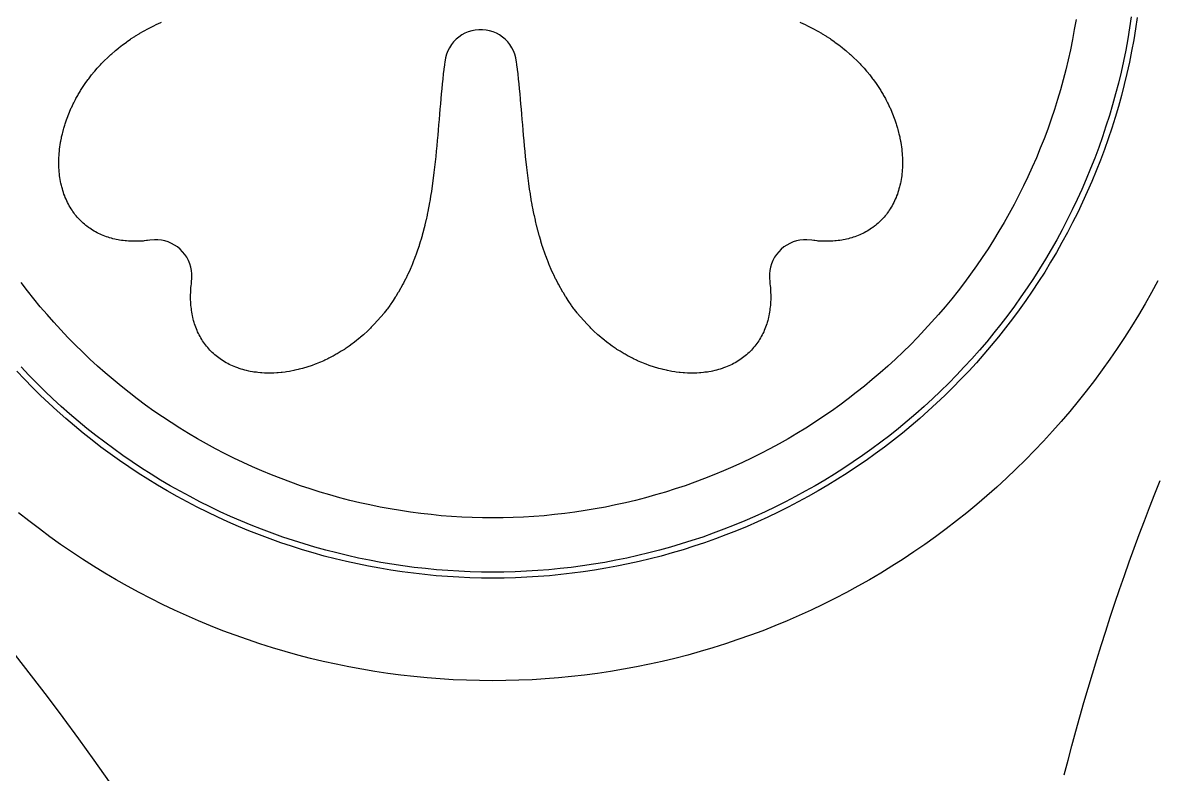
# Model space of a CAD drawing. Header units: metres. Extents: x 10 to 1210, y 10 to 2778.
# Drawn here: x 671 to 859, y 2258.5 to 2383.1 of the extents above; entities that cross this region are included whole.
import ezdxf

# ---------------------------------------------------------------- set-up
doc = ezdxf.new("R2010")
doc.units = ezdxf.units.M
for name, color, linetype in [('ACIKLIK', 5, 'Continuous'), ('CAM_SABLON', 4, 'Continuous'), ('DIS_KENAR_V91_Z3', 1, 'Continuous'), ('LAMBA_T4_Z4', 3, 'Continuous')]:
    doc.layers.add(name, color=color, linetype=linetype)

msp = doc.modelspace()

# ---------------------------------------------------------------- linework, layer by layer
at = {"layer": 'ACIKLIK'}
msp.add_lwpolyline([(845.79, 2383.67), (845.51, 2381.98), (845.2, 2380.3), (844.86, 2378.62), (844.49, 2376.96), (844.09, 2375.29), (843.66, 2373.64), (843.2, 2371.99), (842.72, 2370.35), (842.2, 2368.72), (841.66, 2367.09), (841.09, 2365.48), (840.49, 2363.88), (839.86, 2362.29), (839.21, 2360.71), (838.53, 2359.14), (837.82, 2357.58), (837.08, 2356.04), (836.32, 2354.51), (835.53, 2352.99), (834.71, 2351.49), (833.87, 2350), (833, 2348.53), (832.11, 2347.07), (831.19, 2345.63), (830.24, 2344.2), (829.28, 2342.79), (828.28, 2341.4), (827.27, 2340.02), (826.22, 2338.67), (825.16, 2337.33), (824.07, 2336.01), (822.96, 2334.71), (821.83, 2333.43), (820.67, 2332.16), (819.49, 2330.92), (818.3, 2329.7), (817.08, 2328.51), (815.84, 2327.33), (814.57, 2326.17), (813.29, 2325.04), (811.99, 2323.93), (810.67, 2322.84), (809.33, 2321.78), (807.98, 2320.73), (806.6, 2319.72), (805.21, 2318.72), (803.8, 2317.76), (802.37, 2316.81), (800.93, 2315.89), (799.47, 2315), (798, 2314.13), (796.51, 2313.29), (795.01, 2312.47), (793.49, 2311.68), (791.96, 2310.92), (790.42, 2310.18), (788.86, 2309.47), (787.29, 2308.79), (785.71, 2308.14), (784.12, 2307.51), (782.52, 2306.91), (780.91, 2306.34), (779.28, 2305.8), (777.65, 2305.28), (776.01, 2304.8), (774.36, 2304.34), (772.71, 2303.91), (771.04, 2303.51), (769.38, 2303.14), (767.7, 2302.8), (766.02, 2302.49), (764.33, 2302.21), (762.64, 2301.95), (760.94, 2301.73), (759.24, 2301.54), (757.54, 2301.37), (755.84, 2301.24), (754.13, 2301.14), (752.42, 2301.06), (750.71, 2301.02), (749, 2301), (747.29, 2301.02), (745.58, 2301.06), (743.87, 2301.14), (742.16, 2301.24), (740.46, 2301.37), (738.76, 2301.54), (737.06, 2301.73), (735.36, 2301.95), (733.67, 2302.21), (731.98, 2302.49), (730.3, 2302.8), (728.62, 2303.14), (726.96, 2303.51), (725.29, 2303.91), (723.64, 2304.34), (721.99, 2304.8), (720.35, 2305.28), (718.72, 2305.8), (717.09, 2306.34), (715.48, 2306.91), (713.88, 2307.51), (712.29, 2308.14), (710.71, 2308.79), (709.14, 2309.47), (707.58, 2310.18), (706.04, 2310.92), (704.51, 2311.68), (702.99, 2312.47), (701.49, 2313.29), (700, 2314.13), (698.53, 2315), (697.07, 2315.89), (695.63, 2316.81), (694.2, 2317.76), (692.79, 2318.72), (691.4, 2319.72), (690.02, 2320.73), (688.67, 2321.78), (687.33, 2322.84), (686.01, 2323.93), (684.71, 2325.04), (683.43, 2326.17), (682.16, 2327.33), (680.92, 2328.51), (679.7, 2329.7), (678.51, 2330.92), (677.33, 2332.16), (676.17, 2333.43), (675.04, 2334.71), (673.93, 2336.01), (672.84, 2337.33), (671.78, 2338.67), (670.73, 2340.02)], dxfattribs=at)
at = {"layer": 'CAM_SABLON'}
msp.add_lwpolyline([(854.96, 2384.11), (854.68, 2382.26), (854.37, 2380.42), (854.03, 2378.58), (853.66, 2376.75), (853.26, 2374.93), (852.82, 2373.11), (852.35, 2371.31), (851.85, 2369.51), (851.32, 2367.72), (850.76, 2365.94), (850.17, 2364.16), (849.55, 2362.4), (848.89, 2360.65), (848.21, 2358.92), (847.49, 2357.19), (846.75, 2355.48), (845.97, 2353.78), (845.17, 2352.09), (844.34, 2350.42), (843.47, 2348.77), (842.58, 2347.13), (841.66, 2345.5), (840.72, 2343.89), (839.74, 2342.3), (838.74, 2340.72), (837.71, 2339.17), (836.65, 2337.63), (835.56, 2336.11), (834.45, 2334.61), (833.32, 2333.12), (832.15, 2331.66), (830.97, 2330.22), (829.75, 2328.8), (828.52, 2327.4), (827.25, 2326.03), (825.97, 2324.67), (824.66, 2323.34), (823.33, 2322.03), (821.97, 2320.75), (820.6, 2319.48), (819.2, 2318.25), (817.78, 2317.03), (816.34, 2315.85), (814.88, 2314.68), (813.39, 2313.55), (811.89, 2312.44), (810.37, 2311.35), (808.83, 2310.29), (807.28, 2309.26), (805.7, 2308.26), (804.11, 2307.28), (802.5, 2306.34), (800.87, 2305.42), (799.23, 2304.53), (797.58, 2303.66), (795.91, 2302.83), (794.22, 2302.03), (792.52, 2301.25), (790.81, 2300.51), (789.08, 2299.79), (787.35, 2299.11), (785.6, 2298.45), (783.84, 2297.83), (782.06, 2297.24), (780.28, 2296.68), (778.49, 2296.15), (776.69, 2295.65), (774.89, 2295.18), (773.07, 2294.74), (771.25, 2294.34), (769.42, 2293.97), (767.58, 2293.63), (765.74, 2293.32), (763.89, 2293.04), (762.04, 2292.8), (760.18, 2292.59), (758.33, 2292.41), (756.46, 2292.26), (754.6, 2292.15), (752.73, 2292.07), (750.87, 2292.02), (749, 2292), (747.13, 2292.02), (745.27, 2292.07), (743.4, 2292.15), (741.54, 2292.26), (739.67, 2292.41), (737.82, 2292.59), (735.96, 2292.8), (734.11, 2293.04), (732.26, 2293.32), (730.42, 2293.63), (728.58, 2293.97), (726.75, 2294.34), (724.93, 2294.74), (723.11, 2295.18), (721.31, 2295.65), (719.51, 2296.15), (717.72, 2296.68), (715.94, 2297.24), (714.16, 2297.83), (712.4, 2298.45), (710.65, 2299.11), (708.92, 2299.79), (707.19, 2300.51), (705.48, 2301.25), (703.78, 2302.03), (702.09, 2302.83), (700.42, 2303.66), (698.77, 2304.53), (697.13, 2305.42), (695.5, 2306.34), (693.89, 2307.28), (692.3, 2308.26), (690.72, 2309.26), (689.17, 2310.29), (687.63, 2311.35), (686.11, 2312.44), (684.61, 2313.55), (683.12, 2314.68), (681.66, 2315.85), (680.22, 2317.03), (678.8, 2318.25), (677.4, 2319.48), (676.03, 2320.75), (674.67, 2322.03), (673.34, 2323.34), (672.03, 2324.67), (670.75, 2326.03)], dxfattribs=at)
at = {"layer": 'DIS_KENAR_V91_Z3'}
for points in [[(799.95, 2383.22), (800.59, 2382.93), (800.72, 2382.87), (801.35, 2382.56), (801.48, 2382.49), (802.1, 2382.17), (802.23, 2382.1), (802.84, 2381.77), (802.97, 2381.7), (803.56, 2381.36), (803.69, 2381.28), (804.27, 2380.92), (804.4, 2380.84), (804.97, 2380.47), (805.1, 2380.38), (805.65, 2380), (805.78, 2379.91), (806.31, 2379.52), (806.45, 2379.42), (806.97, 2379.01), (807.1, 2378.91), (807.6, 2378.5), (807.73, 2378.39), (808.22, 2377.96), (808.35, 2377.85), (808.82, 2377.41), (808.94, 2377.3), (809.4, 2376.85), (809.53, 2376.73), (809.97, 2376.27), (810.09, 2376.15), (810.52, 2375.68), (810.63, 2375.55), (811.04, 2375.07), (811.16, 2374.94), (811.55, 2374.46), (811.66, 2374.32), (812.04, 2373.82), (812.14, 2373.68), (812.51, 2373.18), (812.61, 2373.04), (812.95, 2372.53), (813.05, 2372.38), (813.38, 2371.87), (813.47, 2371.71), (813.78, 2371.2), (813.87, 2371.04), (814.16, 2370.52), (814.25, 2370.36), (814.52, 2369.83), (814.6, 2369.66), (814.85, 2369.13), (814.93, 2368.97), (815.17, 2368.44), (815.24, 2368.27), (815.45, 2367.73), (815.52, 2367.56), (815.72, 2367.03), (815.78, 2366.85), (815.96, 2366.32), (816.02, 2366.13), (816.17, 2365.61), (816.23, 2365.42), (816.36, 2364.9), (816.41, 2364.71), (816.53, 2364.19), (816.57, 2363.99), (816.67, 2363.48), (816.71, 2363.28), (816.79, 2362.78), (816.82, 2362.57), (816.88, 2362.08), (816.9, 2361.87), (816.94, 2361.38), (816.96, 2361.17), (816.98, 2360.69), (816.99, 2360.47), (817, 2360.01), (817, 2359.79), (816.99, 2359.34), (816.98, 2359.11), (816.95, 2358.68), (816.93, 2358.44), (816.89, 2358.02), (816.86, 2357.78), (816.81, 2357.38), (816.77, 2357.14), (816.7, 2356.75), (816.65, 2356.51), (816.57, 2356.14), (816.5, 2355.89), (816.41, 2355.54), (816.33, 2355.28), (816.23, 2354.95), (816.14, 2354.69), (816.02, 2354.38), (815.92, 2354.12), (815.79, 2353.83), (815.67, 2353.57), (815.54, 2353.29), (815.41, 2353.03), (815.27, 2352.77), (815.12, 2352.52), (814.97, 2352.27), (814.81, 2352.02), (814.65, 2351.79), (814.48, 2351.55), (814.32, 2351.33), (814.13, 2351.09), (813.96, 2350.89), (813.75, 2350.66), (813.58, 2350.47), (813.36, 2350.25), (813.18, 2350.08), (812.95, 2349.87), (812.76, 2349.7), (812.52, 2349.5), (812.33, 2349.35), (812.08, 2349.16), (811.87, 2349.02), (811.62, 2348.85), (811.4, 2348.71), (811.15, 2348.56), (810.92, 2348.43), (810.66, 2348.29), (810.42, 2348.17), (810.15, 2348.04), (809.9, 2347.93), (809.64, 2347.82), (809.37, 2347.72), (809.11, 2347.63), (808.83, 2347.53), (808.58, 2347.45), (808.28, 2347.37), (808.03, 2347.3), (807.72, 2347.23), (807.48, 2347.17), (807.16, 2347.11), (806.91, 2347.07), (806.58, 2347.02), (806.34, 2346.99), (806, 2346.95), (805.77, 2346.92), (805.41, 2346.9), (805.19, 2346.89), (804.82, 2346.87), (804.61, 2346.87), (804.22, 2346.86), (804.02, 2346.87), (803.63, 2346.88), (803.43, 2346.89), (803.03, 2346.91), (802.85, 2346.93), (802.44, 2346.97), (802.26, 2346.99), (801.94, 2347.03), (801.13, 2347.1), (800.55, 2347.1), (799.97, 2347.04), (799.4, 2346.92), (798.85, 2346.75), (798.31, 2346.52), (797.79, 2346.25), (797.31, 2345.92), (796.86, 2345.55), (796.45, 2345.14), (796.08, 2344.69), (795.75, 2344.21), (795.48, 2343.69), (795.25, 2343.15), (795.08, 2342.6), (794.96, 2342.03), (794.9, 2341.45), (794.9, 2340.86), (794.97, 2340.11), (795.01, 2339.74), (795.03, 2339.56), (795.07, 2339.15), (795.09, 2338.97), (795.11, 2338.57), (795.12, 2338.37), (795.13, 2337.98), (795.14, 2337.78), (795.13, 2337.39), (795.13, 2337.18), (795.11, 2336.81), (795.1, 2336.59), (795.08, 2336.23), (795.05, 2336), (795.01, 2335.66), (794.98, 2335.42), (794.93, 2335.09), (794.89, 2334.84), (794.83, 2334.52), (794.77, 2334.28), (794.7, 2333.97), (794.63, 2333.72), (794.55, 2333.42), (794.47, 2333.17), (794.37, 2332.89), (794.28, 2332.63), (794.18, 2332.36), (794.07, 2332.1), (793.96, 2331.85), (793.83, 2331.58), (793.71, 2331.34), (793.57, 2331.08), (793.44, 2330.85), (793.29, 2330.6), (793.15, 2330.38), (792.98, 2330.13), (792.84, 2329.92), (792.65, 2329.67), (792.5, 2329.48), (792.3, 2329.24), (792.13, 2329.05), (791.92, 2328.82), (791.75, 2328.64), (791.53, 2328.42), (791.34, 2328.25), (791.11, 2328.04), (790.91, 2327.87), (790.67, 2327.68), (790.45, 2327.52), (790.21, 2327.35), (789.98, 2327.19), (789.73, 2327.03), (789.48, 2326.88), (789.23, 2326.73), (788.97, 2326.59), (788.71, 2326.46), (788.43, 2326.33), (788.17, 2326.21), (787.88, 2326.08), (787.62, 2325.98), (787.31, 2325.86), (787.05, 2325.77), (786.72, 2325.67), (786.46, 2325.59), (786.11, 2325.5), (785.86, 2325.43), (785.49, 2325.35), (785.25, 2325.3), (784.86, 2325.23), (784.62, 2325.19), (784.22, 2325.14), (783.98, 2325.11), (783.56, 2325.07), (783.32, 2325.05), (782.89, 2325.02), (782.66, 2325.01), (782.21, 2325), (781.99, 2325), (781.53, 2325.01), (781.31, 2325.02), (780.83, 2325.04), (780.62, 2325.06), (780.13, 2325.1), (779.92, 2325.12), (779.43, 2325.18), (779.22, 2325.21), (778.72, 2325.29), (778.52, 2325.33), (778.01, 2325.43), (777.81, 2325.47), (777.29, 2325.59), (777.1, 2325.64), (776.58, 2325.77), (776.39, 2325.83), (775.87, 2325.98), (775.68, 2326.04), (775.15, 2326.22), (774.97, 2326.28), (774.44, 2326.48), (774.27, 2326.55), (773.73, 2326.76), (773.56, 2326.83), (773.03, 2327.07), (772.87, 2327.15), (772.34, 2327.4), (772.17, 2327.48), (771.64, 2327.75), (771.48, 2327.84), (770.96, 2328.13), (770.8, 2328.22), (770.29, 2328.53), (770.13, 2328.62), (769.62, 2328.95), (769.47, 2329.05), (768.96, 2329.39), (768.82, 2329.49), (768.32, 2329.86), (768.18, 2329.96), (767.68, 2330.34), (767.54, 2330.45), (767.06, 2330.84), (766.93, 2330.96), (766.45, 2331.37), (766.32, 2331.48), (765.85, 2331.91), (765.73, 2332.03), (765.27, 2332.47), (765.15, 2332.6), (764.7, 2333.06), (764.59, 2333.18), (764.15, 2333.65), (764.04, 2333.78), (763.61, 2334.27), (763.5, 2334.4), (763.09, 2334.9), (762.99, 2335.03), (762.58, 2335.55), (762.48, 2335.69), (762.09, 2336.22), (762, 2336.35), (761.62, 2336.9), (761.53, 2337.03), (761.16, 2337.6), (761.08, 2337.73), (760.72, 2338.31), (760.64, 2338.44), (760.3, 2339.03), (760.23, 2339.16), (759.9, 2339.77), (759.83, 2339.9), (759.51, 2340.52), (759.44, 2340.65), (759.13, 2341.28), (759.07, 2341.41), (758.78, 2342.05), (758.72, 2342.18), (758.44, 2342.84), (758.39, 2342.96), (758.12, 2343.63), (758.07, 2343.75), (757.81, 2344.44), (757.77, 2344.55), (757.52, 2345.25), (757.48, 2345.36), (757.26, 2346.03), (757.23, 2346.13), (757, 2346.86), (756.97, 2346.97), (756.76, 2347.7), (756.73, 2347.8), (756.52, 2348.55), (756.5, 2348.65), (756.31, 2349.4), (756.28, 2349.5), (756.1, 2350.26), (756.08, 2350.35), (755.91, 2351.13), (755.89, 2351.21), (755.73, 2352), (755.71, 2352.08), (755.56, 2352.88), (755.55, 2352.95), (755.4, 2353.76), (755.39, 2353.83), (755.26, 2354.64), (755.25, 2354.71), (755.12, 2355.53), (755.11, 2355.59), (754.99, 2356.42), (754.98, 2356.47), (754.87, 2357.31), (754.86, 2357.36), (754.76, 2358.2), (754.75, 2358.24), (754.65, 2359.09), (754.65, 2359.13), (754.55, 2359.98), (754.55, 2360.02), (754.46, 2360.87), (754.46, 2360.91), (754.37, 2361.76), (754.37, 2361.79), (754.29, 2362.65), (754.29, 2362.68), (754.21, 2363.54), (754.21, 2363.56), (754.13, 2364.43), (754.13, 2364.44), (754.05, 2365.31), (754.05, 2365.32), (753.98, 2366.18), (753.91, 2367.06), (753.83, 2367.92), (753.76, 2368.77), (753.69, 2369.62), (753.62, 2370.46), (753.54, 2371.3), (753.46, 2372.13), (753.38, 2372.95), (753.3, 2373.77), (753.29, 2373.81), (753.21, 2374.57), (753.2, 2374.62), (753.12, 2375.36), (753.11, 2375.42), (753.02, 2376.15), (753.02, 2376.21), (752.97, 2376.57), (752.84, 2377.31), (752.68, 2377.88), (752.46, 2378.44), (752.18, 2378.97), (751.86, 2379.47), (751.49, 2379.93), (751.07, 2380.36), (750.61, 2380.74), (750.12, 2381.08), (749.6, 2381.36), (749.05, 2381.59), (748.48, 2381.77), (747.89, 2381.89), (747.3, 2381.95), (746.7, 2381.95), (746.11, 2381.89), (745.52, 2381.77), (744.95, 2381.59), (744.4, 2381.36), (743.88, 2381.08), (743.39, 2380.74), (742.93, 2380.36), (742.51, 2379.93), (742.14, 2379.47), (741.82, 2378.97), (741.54, 2378.44), (741.32, 2377.88), (741.16, 2377.31), (741.03, 2376.57), (740.98, 2376.21), (740.98, 2376.15), (740.89, 2375.42), (740.88, 2375.36), (740.8, 2374.62), (740.79, 2374.57), (740.71, 2373.81), (740.7, 2373.77), (740.62, 2373), (740.54, 2372.17), (740.46, 2371.34), (740.39, 2370.5), (740.31, 2369.65), (740.24, 2368.79), (740.17, 2367.93), (740.09, 2367.06), (740.02, 2366.19), (739.95, 2365.32), (739.95, 2365.32), (739.87, 2364.45), (739.87, 2364.44), (739.8, 2363.58), (739.79, 2363.56), (739.72, 2362.7), (739.71, 2362.68), (739.63, 2361.82), (739.63, 2361.79), (739.55, 2360.94), (739.54, 2360.9), (739.45, 2360.05), (739.45, 2360.02), (739.36, 2359.17), (739.35, 2359.13), (739.25, 2358.29), (739.25, 2358.24), (739.14, 2357.4), (739.14, 2357.35), (739.02, 2356.52), (739.02, 2356.47), (738.9, 2355.64), (738.89, 2355.58), (738.76, 2354.77), (738.75, 2354.7), (738.62, 2353.89), (738.61, 2353.82), (738.47, 2353.02), (738.45, 2352.95), (738.3, 2352.15), (738.29, 2352.07), (738.13, 2351.29), (738.11, 2351.21), (737.94, 2350.43), (737.92, 2350.34), (737.74, 2349.58), (737.72, 2349.49), (737.53, 2348.73), (737.5, 2348.64), (737.3, 2347.89), (737.27, 2347.79), (737.06, 2347.06), (737.03, 2346.95), (736.8, 2346.23), (736.77, 2346.12), (736.52, 2345.37), (736.48, 2345.25), (736.23, 2344.55), (736.19, 2344.44), (735.93, 2343.75), (735.88, 2343.63), (735.61, 2342.96), (735.56, 2342.84), (735.28, 2342.18), (735.22, 2342.05), (734.93, 2341.41), (734.87, 2341.28), (734.56, 2340.65), (734.49, 2340.52), (734.17, 2339.9), (734.1, 2339.77), (733.77, 2339.16), (733.7, 2339.03), (733.36, 2338.44), (733.28, 2338.31), (732.92, 2337.73), (732.84, 2337.6), (732.47, 2337.03), (732.38, 2336.9), (732, 2336.35), (731.91, 2336.22), (731.52, 2335.69), (731.42, 2335.55), (731.01, 2335.03), (730.91, 2334.9), (730.5, 2334.4), (730.39, 2334.27), (729.96, 2333.78), (729.85, 2333.65), (729.41, 2333.18), (729.3, 2333.06), (728.85, 2332.6), (728.73, 2332.47), (728.27, 2332.03), (728.15, 2331.91), (727.68, 2331.48), (727.55, 2331.37), (727.07, 2330.96), (726.94, 2330.84), (726.46, 2330.45), (726.32, 2330.34), (725.82, 2329.96), (725.68, 2329.86), (725.18, 2329.49), (725.04, 2329.39), (724.53, 2329.05), (724.38, 2328.95), (723.87, 2328.62), (723.71, 2328.53), (723.2, 2328.22), (723.04, 2328.13), (722.52, 2327.84), (722.36, 2327.75), (721.83, 2327.48), (721.66, 2327.4), (721.13, 2327.15), (720.97, 2327.07), (720.44, 2326.83), (720.27, 2326.76), (719.73, 2326.55), (719.56, 2326.48), (719.03, 2326.28), (718.85, 2326.22), (718.32, 2326.04), (718.13, 2325.98), (717.61, 2325.83), (717.42, 2325.77), (716.9, 2325.64), (716.71, 2325.59), (716.19, 2325.47), (715.99, 2325.43), (715.48, 2325.33), (715.28, 2325.29), (714.78, 2325.21), (714.57, 2325.18), (714.08, 2325.12), (713.87, 2325.1), (713.38, 2325.06), (713.17, 2325.04), (712.69, 2325.02), (712.47, 2325.01), (712.01, 2325), (711.79, 2325), (711.34, 2325.01), (711.11, 2325.02), (710.68, 2325.05), (710.44, 2325.07), (710.02, 2325.11), (709.78, 2325.14), (709.38, 2325.19), (709.14, 2325.23), (708.75, 2325.3), (708.51, 2325.35), (708.14, 2325.43), (707.89, 2325.5), (707.54, 2325.59), (707.28, 2325.67), (706.95, 2325.77), (706.69, 2325.86), (706.38, 2325.98), (706.12, 2326.08), (705.83, 2326.21), (705.57, 2326.33), (705.29, 2326.46), (705.03, 2326.59), (704.77, 2326.73), (704.52, 2326.88), (704.27, 2327.03), (704.02, 2327.19), (703.79, 2327.35), (703.55, 2327.52), (703.33, 2327.68), (703.09, 2327.87), (702.89, 2328.04), (702.66, 2328.25), (702.47, 2328.42), (702.25, 2328.64), (702.08, 2328.82), (701.87, 2329.05), (701.7, 2329.24), (701.5, 2329.48), (701.35, 2329.67), (701.16, 2329.92), (701.02, 2330.13), (700.85, 2330.38), (700.71, 2330.6), (700.56, 2330.85), (700.43, 2331.08), (700.29, 2331.34), (700.17, 2331.58), (700.04, 2331.85), (699.93, 2332.1), (699.82, 2332.36), (699.72, 2332.63), (699.63, 2332.89), (699.53, 2333.17), (699.45, 2333.42), (699.37, 2333.72), (699.3, 2333.97), (699.23, 2334.28), (699.17, 2334.52), (699.11, 2334.84), (699.07, 2335.09), (699.02, 2335.42), (698.99, 2335.66), (698.95, 2336), (698.92, 2336.23), (698.9, 2336.59), (698.89, 2336.81), (698.87, 2337.18), (698.87, 2337.39), (698.86, 2337.78), (698.87, 2337.98), (698.88, 2338.37), (698.89, 2338.57), (698.91, 2338.97), (698.93, 2339.15), (698.97, 2339.56), (698.99, 2339.74), (699.03, 2340.06), (699.1, 2340.87), (699.1, 2341.45), (699.04, 2342.03), (698.92, 2342.6), (698.75, 2343.15), (698.52, 2343.69), (698.25, 2344.21), (697.92, 2344.69), (697.55, 2345.14), (697.14, 2345.55), (696.69, 2345.92), (696.21, 2346.25), (695.69, 2346.52), (695.15, 2346.75), (694.6, 2346.92), (694.03, 2347.04), (693.45, 2347.1), (692.86, 2347.1), (692.11, 2347.03), (692.11, 2347.03), (691.74, 2346.99), (691.56, 2346.97), (691.15, 2346.93), (690.97, 2346.91), (690.57, 2346.89), (690.37, 2346.88), (689.98, 2346.87), (689.78, 2346.86), (689.39, 2346.87), (689.18, 2346.87), (688.81, 2346.89), (688.59, 2346.9), (688.23, 2346.92), (688, 2346.95), (687.66, 2346.99), (687.42, 2347.02), (687.09, 2347.07), (686.84, 2347.11), (686.52, 2347.17), (686.28, 2347.23), (685.97, 2347.3), (685.72, 2347.37), (685.42, 2347.45), (685.17, 2347.53), (684.89, 2347.63), (684.63, 2347.72), (684.36, 2347.82), (684.1, 2347.93), (683.85, 2348.04), (683.58, 2348.17), (683.34, 2348.29), (683.08, 2348.43), (682.85, 2348.56), (682.6, 2348.71), (682.38, 2348.85), (682.13, 2349.02), (681.92, 2349.16), (681.67, 2349.35), (681.48, 2349.5), (681.24, 2349.7), (681.05, 2349.87), (680.82, 2350.08), (680.64, 2350.25), (680.42, 2350.47), (680.25, 2350.66), (680.04, 2350.89), (679.87, 2351.09), (679.68, 2351.33), (679.52, 2351.55), (679.35, 2351.79), (679.19, 2352.02), (679.03, 2352.27), (678.88, 2352.52), (678.73, 2352.77), (678.59, 2353.03), (678.46, 2353.29), (678.33, 2353.57), (678.21, 2353.83), (678.08, 2354.12), (677.98, 2354.38), (677.86, 2354.69), (677.77, 2354.95), (677.67, 2355.28), (677.59, 2355.54), (677.5, 2355.89), (677.43, 2356.14), (677.35, 2356.51), (677.3, 2356.75), (677.23, 2357.14), (677.19, 2357.38), (677.14, 2357.78), (677.11, 2358.02), (677.07, 2358.44), (677.05, 2358.68), (677.02, 2359.11), (677.01, 2359.34), (677, 2359.79), (677, 2360.01), (677.01, 2360.47), (677.02, 2360.69), (677.04, 2361.17), (677.06, 2361.38), (677.1, 2361.87), (677.12, 2362.08), (677.18, 2362.57), (677.21, 2362.78), (677.29, 2363.28), (677.33, 2363.48), (677.43, 2363.99), (677.47, 2364.19), (677.59, 2364.71), (677.64, 2364.9), (677.77, 2365.42), (677.83, 2365.61), (677.98, 2366.13), (678.04, 2366.32), (678.22, 2366.85), (678.28, 2367.03), (678.48, 2367.56), (678.55, 2367.73), (678.76, 2368.27), (678.83, 2368.44), (679.07, 2368.97), (679.15, 2369.13), (679.4, 2369.66), (679.48, 2369.83), (679.75, 2370.36), (679.84, 2370.52), (680.13, 2371.04), (680.22, 2371.2), (680.53, 2371.71), (680.62, 2371.87), (680.95, 2372.38), (681.05, 2372.53), (681.39, 2373.04), (681.49, 2373.18), (681.86, 2373.68), (681.96, 2373.82), (682.34, 2374.32), (682.45, 2374.46), (682.84, 2374.94), (682.96, 2375.07), (683.37, 2375.55), (683.48, 2375.68), (683.91, 2376.15), (684.03, 2376.27), (684.47, 2376.73), (684.6, 2376.85), (685.06, 2377.3), (685.18, 2377.41), (685.65, 2377.85), (685.78, 2377.96), (686.27, 2378.39), (686.4, 2378.5), (686.9, 2378.91), (687.03, 2379.01), (687.55, 2379.42), (687.69, 2379.52), (688.22, 2379.91), (688.35, 2380), (688.9, 2380.38), (689.03, 2380.47), (689.6, 2380.84), (689.73, 2380.92), (690.31, 2381.28), (690.44, 2381.36), (691.03, 2381.7), (691.16, 2381.77), (691.77, 2382.1), (691.9, 2382.17), (692.52, 2382.49), (692.65, 2382.56), (693.28, 2382.87), (693.41, 2382.93), (694.05, 2383.22)], [(859.37, 2340.32), (858.33, 2338.4), (857.25, 2336.5), (856.15, 2334.62), (855.01, 2332.76), (853.83, 2330.92), (852.63, 2329.1), (851.39, 2327.3), (850.13, 2325.53), (848.83, 2323.77), (847.5, 2322.04), (846.14, 2320.33), (844.76, 2318.65), (843.34, 2316.99), (841.89, 2315.36), (840.42, 2313.75), (838.92, 2312.17), (837.39, 2310.61), (835.83, 2309.08), (834.25, 2307.58), (832.64, 2306.11), (831.01, 2304.66), (829.35, 2303.24), (827.67, 2301.86), (825.96, 2300.5), (824.23, 2299.17), (822.47, 2297.87), (820.7, 2296.61), (818.9, 2295.37), (817.08, 2294.17), (815.24, 2292.99), (813.38, 2291.85), (811.5, 2290.75), (809.6, 2289.67), (807.68, 2288.63), (805.75, 2287.62), (803.8, 2286.65), (801.83, 2285.71), (799.84, 2284.81), (797.84, 2283.94), (795.83, 2283.1), (793.8, 2282.3), (791.75, 2281.54), (789.7, 2280.81), (787.63, 2280.12), (785.55, 2279.46), (783.45, 2278.84), (781.35, 2278.26), (779.24, 2277.71), (777.12, 2277.2), (774.99, 2276.73), (772.85, 2276.3), (770.71, 2275.9), (768.55, 2275.54), (766.4, 2275.22), (764.23, 2274.93), (762.07, 2274.68), (759.89, 2274.48), (757.72, 2274.3), (755.54, 2274.17), (753.36, 2274.08), (751.18, 2274.02), (749, 2274), (746.82, 2274.02), (744.64, 2274.08), (742.46, 2274.17), (740.28, 2274.3), (738.11, 2274.48), (735.93, 2274.68), (733.77, 2274.93), (731.6, 2275.22), (729.45, 2275.54), (727.29, 2275.9), (725.15, 2276.3), (723.01, 2276.73), (720.88, 2277.2), (718.76, 2277.71), (716.65, 2278.26), (714.55, 2278.84), (712.45, 2279.46), (710.37, 2280.12), (708.3, 2280.81), (706.25, 2281.54), (704.2, 2282.3), (702.17, 2283.1), (700.16, 2283.94), (698.16, 2284.81), (696.17, 2285.71), (694.2, 2286.65), (692.25, 2287.62), (690.32, 2288.63), (688.4, 2289.67), (686.5, 2290.75), (684.62, 2291.85), (682.76, 2292.99), (680.92, 2294.17), (679.1, 2295.37), (677.3, 2296.61), (675.53, 2297.87), (673.77, 2299.17), (672.04, 2300.5), (670.33, 2301.86)], [(843.84, 2258.38), (844.46, 2260.81), (845.1, 2263.22), (845.76, 2265.62), (846.43, 2268.02), (847.11, 2270.41), (847.8, 2272.79), (848.51, 2275.15), (849.23, 2277.51), (849.96, 2279.86), (850.71, 2282.2), (851.47, 2284.52), (852.24, 2286.84), (853.02, 2289.15), (853.82, 2291.44), (854.63, 2293.73), (855.46, 2296), (856.29, 2298.26), (857.14, 2300.51), (858, 2302.75), (858.87, 2304.98), (859.76, 2307.19)], [(669.78, 2278.24), (672.42, 2274.83), (675.05, 2271.37), (677.65, 2267.89), (680.24, 2264.37), (682.8, 2260.81), (685.34, 2257.22)]]:
    msp.add_lwpolyline(points, dxfattribs=at)
at = {"layer": 'LAMBA_T4_Z4'}
msp.add_lwpolyline([(855.95, 2383.97), (855.67, 2382.11), (855.36, 2380.25), (855.02, 2378.39), (854.64, 2376.55), (854.23, 2374.71), (853.79, 2372.87), (853.32, 2371.05), (852.82, 2369.23), (852.28, 2367.42), (851.71, 2365.63), (851.12, 2363.84), (850.49, 2362.06), (849.83, 2360.3), (849.14, 2358.54), (848.41, 2356.8), (847.66, 2355.07), (846.88, 2353.36), (846.07, 2351.66), (845.23, 2349.97), (844.36, 2348.3), (843.46, 2346.64), (842.53, 2345), (841.57, 2343.38), (840.59, 2341.77), (839.58, 2340.18), (838.54, 2338.61), (837.47, 2337.05), (836.37, 2335.52), (835.25, 2334), (834.1, 2332.51), (832.93, 2331.03), (831.73, 2329.58), (830.51, 2328.15), (829.26, 2326.73), (827.99, 2325.34), (826.69, 2323.98), (825.37, 2322.63), (824.02, 2321.31), (822.66, 2320.01), (821.27, 2318.74), (819.85, 2317.49), (818.42, 2316.27), (816.97, 2315.07), (815.49, 2313.9), (814, 2312.75), (812.48, 2311.63), (810.95, 2310.53), (809.39, 2309.46), (807.82, 2308.42), (806.23, 2307.41), (804.62, 2306.43), (803, 2305.47), (801.36, 2304.54), (799.7, 2303.64), (798.03, 2302.77), (796.34, 2301.93), (794.64, 2301.12), (792.93, 2300.34), (791.2, 2299.59), (789.46, 2298.86), (787.7, 2298.17), (785.94, 2297.51), (784.16, 2296.88), (782.37, 2296.29), (780.58, 2295.72), (778.77, 2295.18), (776.95, 2294.68), (775.13, 2294.21), (773.29, 2293.77), (771.45, 2293.36), (769.61, 2292.98), (767.75, 2292.64), (765.89, 2292.33), (764.03, 2292.05), (762.16, 2291.81), (760.29, 2291.59), (758.41, 2291.41), (756.53, 2291.26), (754.65, 2291.15), (752.77, 2291.07), (750.88, 2291.02), (749, 2291), (747.12, 2291.02), (745.23, 2291.07), (743.35, 2291.15), (741.47, 2291.26), (739.59, 2291.41), (737.71, 2291.59), (735.84, 2291.81), (733.97, 2292.05), (732.11, 2292.33), (730.25, 2292.64), (728.39, 2292.98), (726.55, 2293.36), (724.71, 2293.77), (722.87, 2294.21), (721.05, 2294.68), (719.23, 2295.18), (717.42, 2295.72), (715.63, 2296.29), (713.84, 2296.88), (712.06, 2297.51), (710.3, 2298.17), (708.54, 2298.86), (706.8, 2299.59), (705.07, 2300.34), (703.36, 2301.12), (701.66, 2301.93), (699.97, 2302.77), (698.3, 2303.64), (696.64, 2304.54), (695, 2305.47), (693.38, 2306.43), (691.77, 2307.41), (690.18, 2308.42), (688.61, 2309.46), (687.05, 2310.53), (685.52, 2311.63), (684, 2312.75), (682.51, 2313.9), (681.03, 2315.07), (679.58, 2316.27), (678.15, 2317.49), (676.73, 2318.74), (675.34, 2320.01), (673.98, 2321.31), (672.63, 2322.63), (671.31, 2323.98), (670.01, 2325.34)], dxfattribs=at)

doc.saveas('drawing.dxf')
